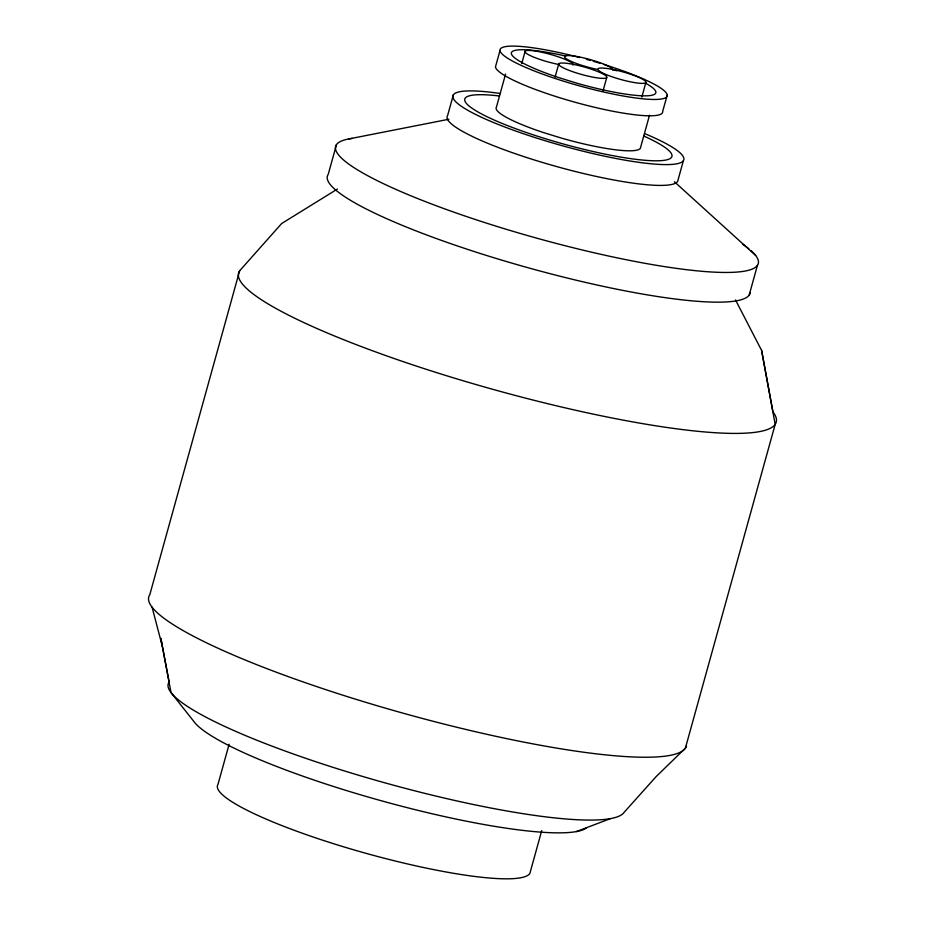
<?xml version="1.0" encoding="UTF-8"?>
<svg xmlns="http://www.w3.org/2000/svg" width="925" height="925" viewBox="0 0 925 925"><rect width="100%" height="100%" fill="white"/><g stroke="black" fill="none" stroke-linecap="round" stroke-linejoin="round"><path stroke-width="1.39" d="M337.394 189.058L281.639 223.538L239.621 270.828L149.815 594.648A278.98 44.122 15.5 0 0 398.872 711.996A278.98 44.122 15.5 0 0 686.466 745.839M336.469 144.647L328.225 174.363A219.283 34.676 15.5 0 0 525.747 267.094A219.283 34.676 15.5 0 0 750.163 292.635M229.111 744.255L217.999 784.331A162.361 25.68 15.5 0 0 359.432 851.474A162.361 25.68 15.5 0 0 529.863 873.42L541.738 830.581M453.366 94.778L447.596 115.579A119.811 18.951 15.5 0 0 551.231 165.032A119.811 18.951 15.5 0 0 677.609 181.52L683.378 160.719M499.997 50.54L495.465 66.877A86.707 13.713 15.5 0 0 580.935 103.843A86.707 13.713 15.5 0 0 662.693 111.382L667.226 95.044M505.582 74.093L496.401 107.196A74.937 11.852 15.5 0 0 543.276 132.506L561.683 138.183A74.937 11.852 15.5 0 0 640.343 148.312L649.523 115.209M521.723 63.617L525.18 51.141A24.975 3.954 15.5 0 1 549.022 54.008A24.975 3.954 15.5 0 1 572.957 64.01L572.968 65.085M555.104 77.041L558.769 63.837M603.077 90.754L606.742 77.55A24.975 3.954 15.5 0 0 572.691 64.253A24.975 3.954 15.5 0 0 568.829 70.277A24.975 3.954 15.5 0 0 606.742 77.55M641.834 97.079L645.858 82.556A24.975 3.954 15.5 0 0 611.807 69.271A24.975 3.954 15.5 0 0 607.945 75.283A24.975 3.954 15.5 0 0 645.858 82.556M749.192 295.04L757.436 265.336M576.402 831.563L610.488 818.602M349.026 138.9L448.926 119.244M674.418 181.762L755.656 255.473M735.525 299.966L761.61 350.436L772.918 411.822A278.98 44.122 15.5 0 1 516.092 395.657A278.98 44.122 15.5 0 1 239.621 270.828M152.082 607.193L162.28 646.124L171.044 692.617L194.285 722.02A206.067 32.595 15.5 0 0 391.078 803.432A206.067 32.595 15.5 0 0 586.751 827.713M160.962 638.689L169.113 681.968A236.985 37.486 15.5 0 0 374.082 779.775A236.985 37.486 15.5 0 0 624.063 812.393L656.068 776.665L685.379 748.186L775.185 424.367L761.61 350.436M160.881 638.377L162.28 646.124M525.18 51.141L525.192 52.216A24.975 3.954 15.5 0 0 558.353 64.392M750.927 250.525A219.283 34.676 15.5 0 1 532.823 237.054A219.283 34.676 15.5 0 1 352.252 138.403M742.555 244.096A219.283 34.676 15.5 0 1 748.834 248.756M645.43 133.905A119.811 18.951 15.5 0 1 648.841 163.563A119.811 18.951 15.5 0 1 479.948 116.538A119.811 18.951 15.5 0 1 500.39 93.517M643.742 135.998A107.427 16.985 15.5 0 1 638.736 159.667A107.427 16.985 15.5 0 1 491.614 118.874A107.427 16.985 15.5 0 1 499.512 96.003M603.794 64.438A86.707 13.713 15.5 0 1 649.142 99.31A86.707 13.713 15.5 0 1 509.166 59.177A86.707 13.713 15.5 0 1 579.721 57.535M586.485 59.362A86.707 13.713 15.5 0 1 590.52 60.483M593.179 61.247A86.707 13.713 15.5 0 1 599.828 63.224M646.02 83.435A74.937 11.852 15.5 0 1 644.575 95.842A74.937 11.852 15.5 0 1 576.923 83.215L558.527 77.538A74.937 11.852 15.5 0 1 511.433 52.667A74.937 11.852 15.5 0 1 565.776 56.067M611.39 68.947A74.937 11.852 15.5 0 1 616.686 70.786M597.527 69.456A24.975 3.954 15.5 0 1 565.117 57.801A24.975 3.954 15.5 0 1 587.063 58.737A24.975 3.954 15.5 0 1 612.604 70.103"/></g></svg>
